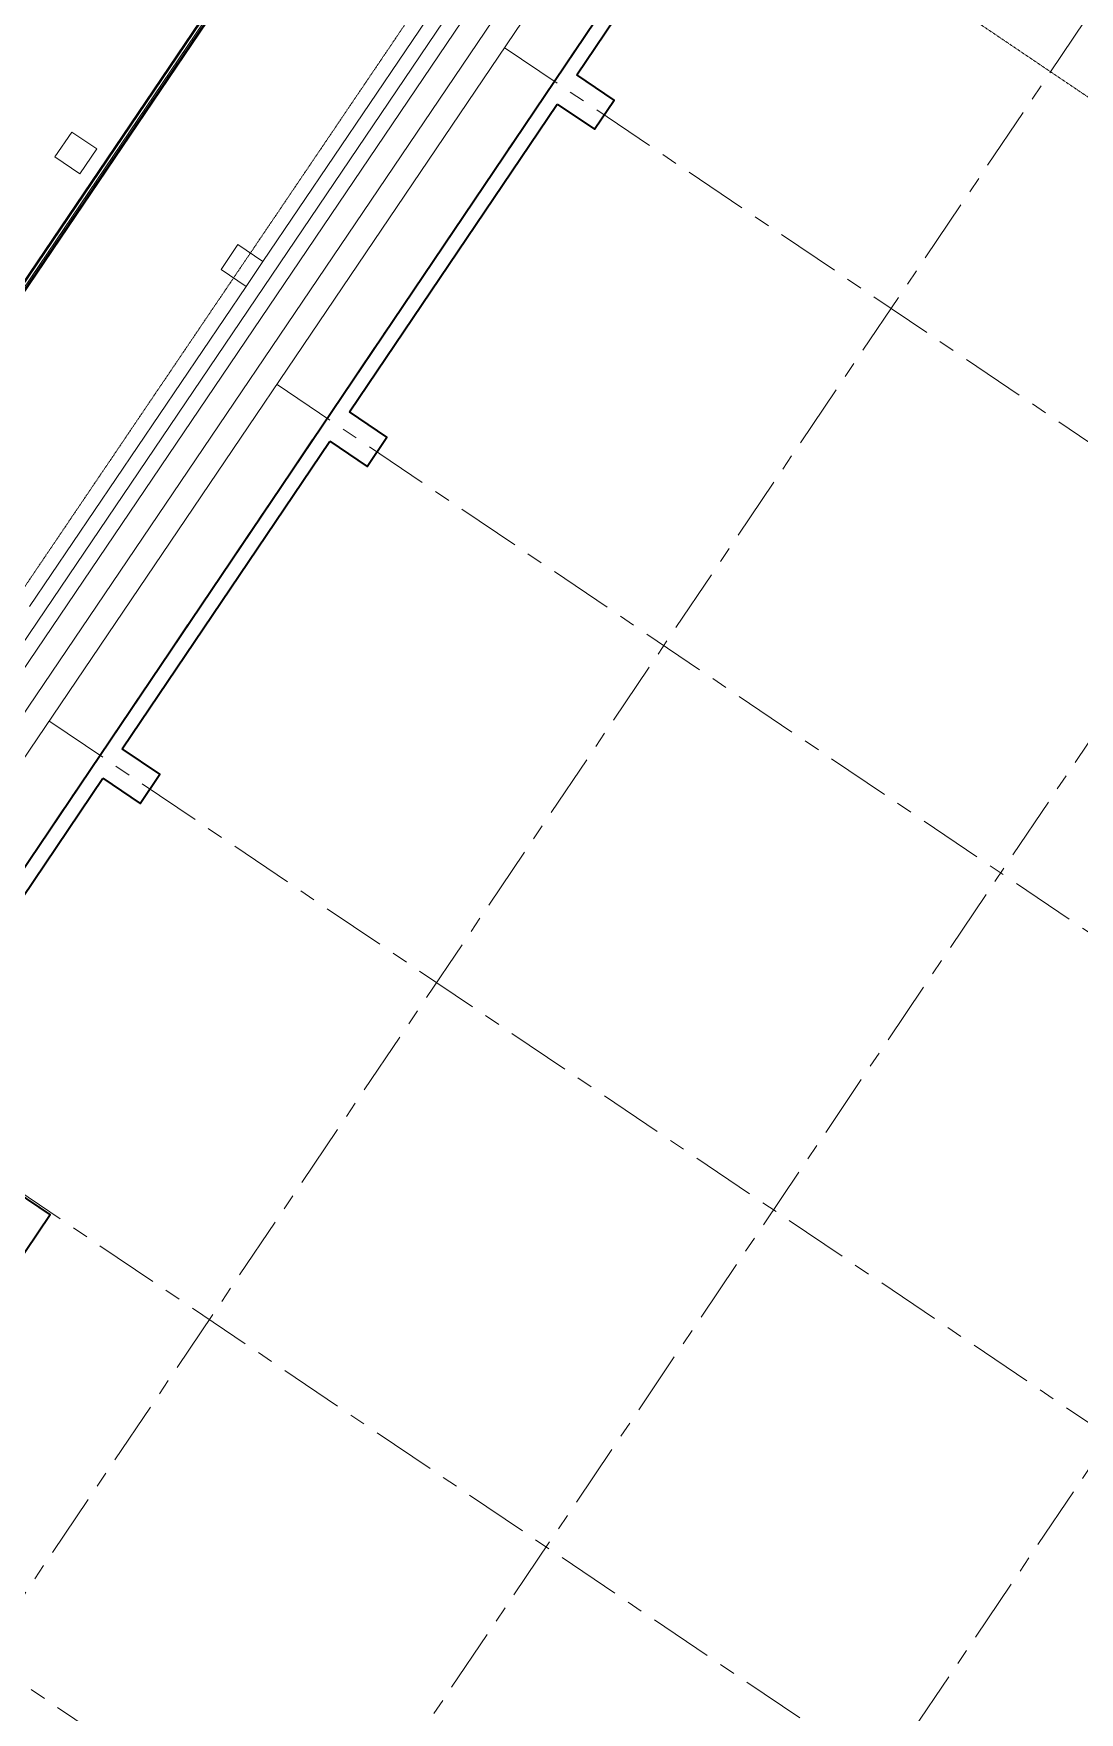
# Model space of a CAD drawing. Header units: millimetres. Extents: x -813692 to 807431, y 0 to 1813163.
# Drawn here: x 27606 to 48457, y 877884 to 911334 of the extents above; entities that cross this region are included whole.
import ezdxf

# ---------------------------------------------------------------- set-up
doc = ezdxf.new("R2010")
doc.units = ezdxf.units.MM
for name, pattern in [('__Линия сетки__ш12_5 п3_0 ш3_0 п3_0_', [21.5, 12.5, -3, 3, -3]), ('KRST_Штрих__ш0_5 п0_5_', [1.0584, 0.5292, -0.5292]), ('Линия сетки', [22.225, 12.7, -3.175, 3.175, -3.175])]:
    doc.linetypes.add(name, pattern=pattern)
for name, color, linetype, lineweight in [('A-ANNO-DIMS', 7, 'Continuous', 9), ('KR_0.35', 252, 'Continuous', 35), ('S-GRID', 252, 'Continuous', 9), ('АР_монолит', 252, 'Continuous', 50), ('АР_тонкая линия', 252, 'Continuous', 5)]:
    doc.layers.add(name, color=color, linetype=linetype, lineweight=lineweight)
doc.layers.add('Ар_разрез секция В', color=252, linetype='Continuous')

# ---------------------------------------------------------------- blocks, each defined once
blk = doc.blocks.new('КР_подвал')
at = {"layer": 'KR_0.35', "ltscale": 200}
for points in [[(251583, 91527), (307390, 174265), (377983, 126649), (322176, 43911)], [(275793, 126883), (279931, 133018)], [(275402, 126303), (276148, 125799), (276539, 126380), (275793, 126883)], [(271264, 120168), (275402, 126303)], [(270872, 119588), (271618, 119084), (272010, 119665), (271264, 120168)], [(266734, 113453), (270872, 119588)], [(266343, 112872), (267089, 112369), (267480, 112949), (266734, 113453)], [(262205, 106737), (266343, 112872)], [(262727, 105903), (265297, 104169), (259538, 95630)]]:
    blk.add_lwpolyline(points, dxfattribs=at)
blk = doc.blocks.new('Оси200')
at = {"layer": 'S-GRID', "linetype": 'Линия сетки', "ltscale": 100}
for p, q in [((-92818.9, -33139.6), (-152775.7, -122029.4)), ((-86103.7, -37669.1), (-146060.5, -126558.8)), ((-79388.5, -42198.6), (-139345.3, -131088.3)), ((-72673.3, -46728), (-132630.1, -135617.8)), ((-130004.9, -86124.2), (-51975.6, -138755.7)), ((-134534.4, -92839.4), (-56505, -145470.9)), ((-139063.8, -99554.6), (-61034.5, -152186.1)), ((-143593.3, -106269.8), (-65564, -158901.3)), ((-148122.8, -112985.1), (-70093.4, -165616.5))]:
    blk.add_line(p, q, dxfattribs=at)
blk = doc.blocks.new('разрез 4-4')
at = {"layer": 'Ар_разрез секция В', "linetype": 'KRST_Штрих__ш0_5 п0_5_', "lineweight": 0, "ltscale": 10}
blk.add_lwpolyline([(2914, 154), (83908, -54477)], dxfattribs=at)

msp = doc.modelspace()

# ---------------------------------------------------------------- linework, layer by layer
at = {"layer": 'АР_тонкая линия', "linetype": '__Линия сетки__ш12_5 п3_0 ш3_0 п3_0_'}
msp.add_line((11563, 876865.2), (79118, 976696.7), dxfattribs=at)
at = {"layer": 'АР_тонкая линия'}
for p, q in [((22114.2, 898390.5), (69877.2, 968973.7)), ((22124.6, 898383.5), (69880.6, 968956.4)), ((22134.9, 898376.5), (69883.9, 968939)), ((22093.5, 898404.5), (67628.8, 965695.6)), ((24384.1, 894741.4), (70712.4, 963204.5)), ((69585, 961003.1), (12347.9, 876419.2)), ((69718.9, 960308.8), (12762, 876139)), ((69852.8, 959614.5), (13176.1, 875858.7)), ((22031.4, 898446.5), (61640.1, 956979.5)), ((22041.7, 898439.5), (61657.4, 956982.8)), ((22052.1, 898432.5), (61674.8, 956986.2)), ((32177.9, 906794.2), (36490, 913166.6)), ((28368.2, 909372.2), (28031.9, 908875.3)), ((28865.1, 909035.9), (28368.2, 909372.2)), ((28031.9, 908875.3), (28528.8, 908539)), ((28528.8, 908539), (28865.1, 909035.9)), ((31681, 907130.5), (31344.7, 906633.5)), ((32177.9, 906794.2), (31681, 907130.5)), ((31344.7, 906633.5), (31841.6, 906297.3)), ((31841.6, 906297.3), (32177.9, 906794.2)), ((27526.3, 899920.2), (31841.6, 906297.3))]:
    msp.add_line(p, q, dxfattribs=at)

# ---------------------------------------------------------------- block references
at = {"layer": 'A-ANNO-DIMS', "color": 18, "lineweight": 0, "true_color": 0x000000}
msp.add_blockref('Оси200', (166995, 997181.2), dxfattribs=at)
at = {"layer": 'АР_монолит'}
msp.add_blockref('КР_подвал', (-237358.6, 783627.7), dxfattribs=at)
at = {"layer": 'Ар_разрез секция В'}
msp.add_blockref('разрез 4-4', (34626.8, 917393.8), dxfattribs=at)

doc.saveas('drawing.dxf')
